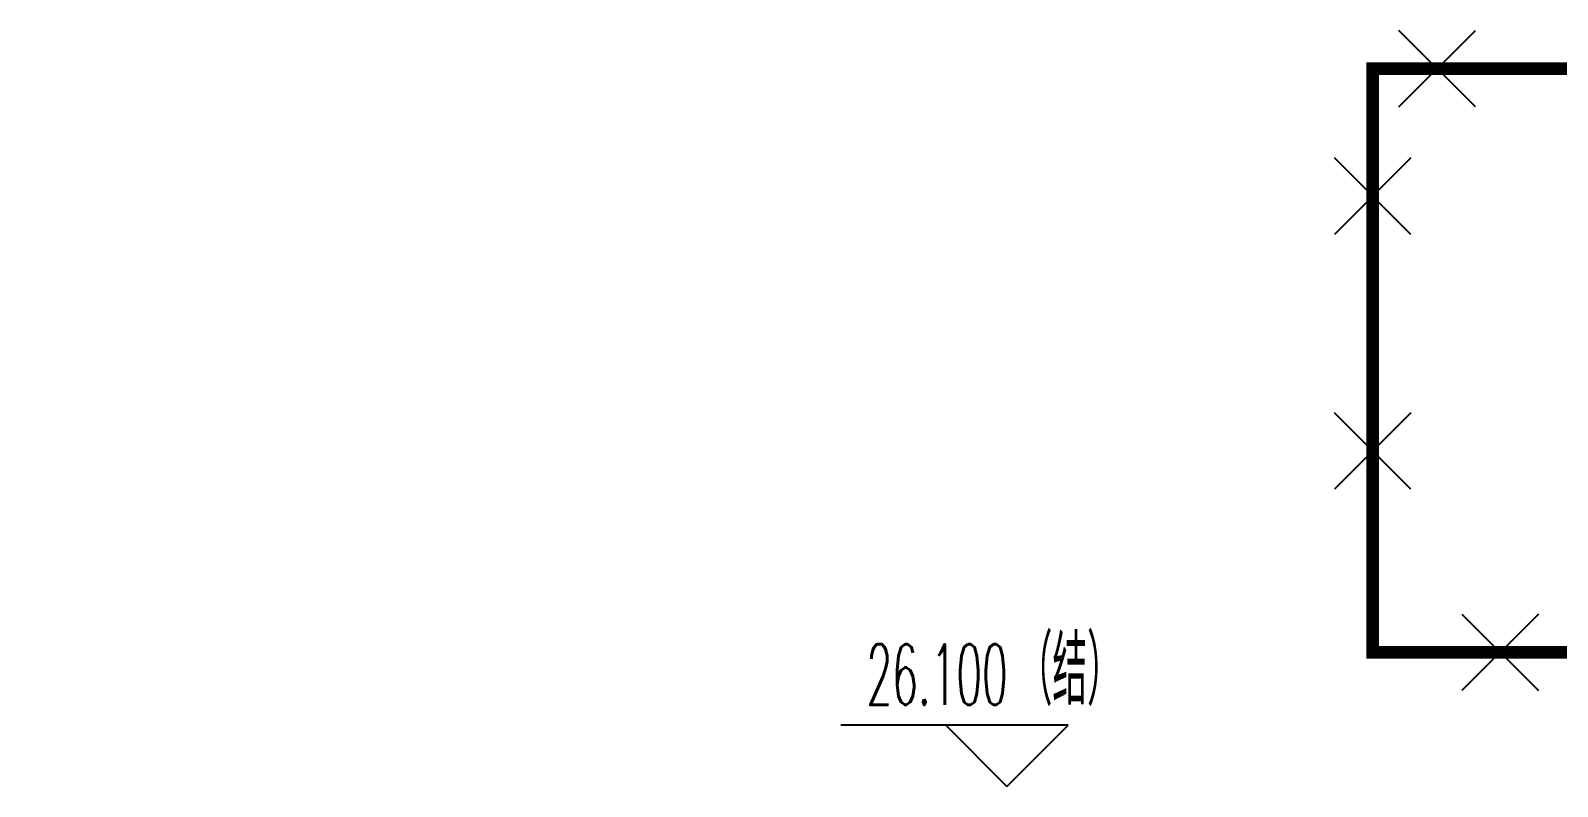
# Model space of a CAD drawing. Extents: x 3002737 to 4077523, y -995787 to -7267.
# Drawn here: x 3546636 to 3552629, y -723812 to -720846 of the extents above; entities that cross this region are included whole.
import ezdxf
from ezdxf.xclip import XClip

# ---------------------------------------------------------------- set-up
doc = ezdxf.new("R2010")
doc.units = 0
doc.header["$LTSCALE"] = 1000
doc.header["$MEASUREMENT"] = 0
doc.header["$XCLIPFRAME"] = 2
doc.linetypes.add('DOTE', pattern=[2.42, 2, -0.2, 0.02, -0.2])
doc.layers.get('0').update_dxf_attribs({"linetype": 'CONTINUOUS'})
for name, color, linetype in [('!!电气', 1, 'CONTINUOUS'), ('$RECOVER_210609100354-0', 7, 'CONTINUOUS'), ('DIM_ELEV', 3, 'CONTINUOUS'), ('LWIRE', 4, 'CONTINUOUS'), ('WIRE-避雷', 4, 'CONTINUOUS')]:
    doc.layers.add(name, color=color, linetype=linetype)
doc.layers.add('DOTE', color=19, linetype='DOTE', lineweight=9)
doc.styles.add('_TCH_DIM', font='SIMPLEX', dxfattribs={"bigfont": 'GBCBIG'})

# ---------------------------------------------------------------- blocks, each defined once
blk = doc.blocks.new('A$C1F33016B')
at = {"layer": '$RECOVER_210609100354-0', "color": 252, "const_width": 8}
blk.add_lwpolyline([(38850, 7000), (36150, 7000), (36150, 4700), (38850, 4700)], close=True, dxfattribs=at)
at = {"layer": 'DIM_ELEV'}
for p, q in [((34954.1, 4414), (34061.9, 4414)), ((34714.1, 4174), (34474.1, 4414)), ((34714.1, 4174), (34954.1, 4414))]:
    blk.add_line(p, q, dxfattribs=at)
at = {"layer": 'DIM_ELEV', "color": 7, "style": '_TCH_DIM'}
for s, height, width, p in [('（结）', 270.07, 0.7, (34756.3, 4494.1)), ('26.100', 238, 0.494118, (34162.7, 4494.1))]:
    blk.add_text(s, height=height, dxfattribs=dict(at, width=width)).set_placement(p)
blk = doc.blocks.new('$TelecSys$00000009')
for p, q in [((-0.5, 0.5), (0.5, -0.5)), ((0.5, 0.5), (-0.5, -0.5))]:
    blk.add_line(p, q)
blk = doc.blocks.new('A$C74D73064')
at = {"layer": 'DOTE', "color": 252}
blk.add_line((-86385.2, 67619.3), (196116, 67619.3), dxfattribs=at)

msp = doc.modelspace()

# ---------------------------------------------------------------- block references
at = {"layer": '!!电气'}
msp.add_blockref('A$C1F33016B', (3515754.3, -727986.4), dxfattribs=at)
at = {"color": 252}
ref = msp.add_blockref('A$C74D73064', (3366338.8, -790994.3), dxfattribs=at)
XClip(ref).set_block_clipping_path([(63315.4263309771, 50772.2529092039), (117315.4131985184, 70272.2529080271)])

# ---------------------------------------------------------------- next in the draw order: linework, layer by layer
at = {"layer": 'WIRE-避雷', "const_width": 50}
msp.add_lwpolyline([(3554657.1, -720995.9), (3551904.3, -720995.9), (3551904.3, -723286.4), (3554604.3, -723286.4), (3554604.3, -720986.4)], dxfattribs=at)

# ---------------------------------------------------------------- next in the draw order: block references
at = {"layer": 'LWIRE', "color": 6, "xscale": 300, "yscale": 300, "zscale": 300}
for p, rotation in [((3552157.1, -720995.9), 180), ((3551904.3, -721495.9), 270), ((3551904.3, -722495.9), 270)]:
    msp.add_blockref('$TelecSys$00000009', p, dxfattribs=dict(at, rotation=rotation))
msp.add_blockref('$TelecSys$00000009', (3552404.3, -723286.4), dxfattribs=at)

doc.saveas('drawing.dxf')
